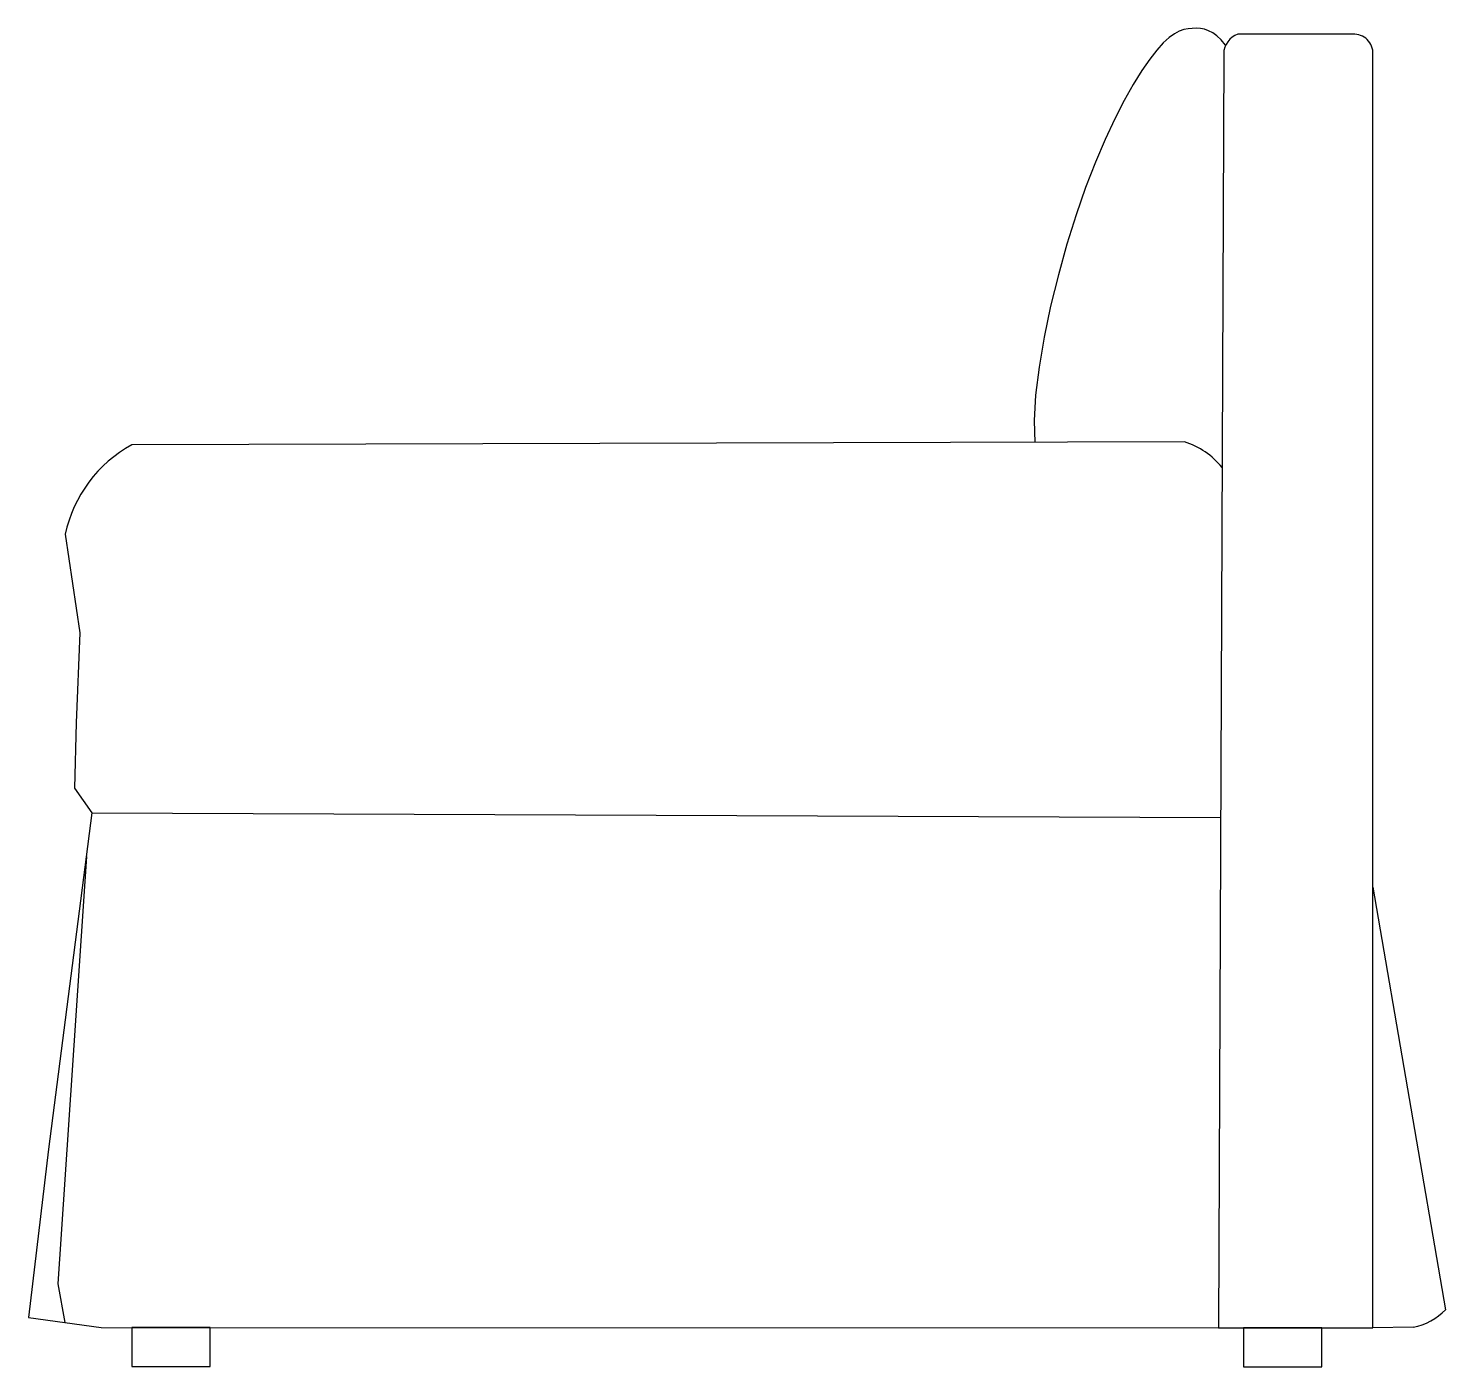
# Model space of a CAD drawing. Extents: x 2010.6 to 2101.3, y -1840.2 to -1754.5.
import ezdxf

# ---------------------------------------------------------------- set-up
doc = ezdxf.new("R2010")
doc.units = 0
doc.layers.get('0').update_dxf_attribs({"linetype": 'CONTINUOUS'})

# ---------------------------------------------------------------- blocks, each defined once
blk = doc.blocks.new('A$C566F0794')
at = {"color": 7}
for p, q in [((-42.196, 93.786), (-41.264, 87.464)), ((-41.264, 87.464), (-41.493, 81.693)), ((-41.493, 81.693), (-41.607, 77.514)), ((-41.607, 77.514), (-40.484, 75.933)), ((-40.484, 75.933), (-43.262, 54.391)), ((-40.484, 75.933), (31.765, 75.642)), ((-40.844, 73.143), (-42.671, 45.763)), ((-43.262, 54.391), (-44.557, 43.613)), ((-42.671, 45.763), (-42.221, 43.295)), ((-44.557, 43.613), (-39.886, 42.977)), ((-39.886, 42.977), (32.357, 42.962))]:
    blk.add_line(p, q, dxfattribs=at)
for points in [[(32.086, 125.098), (31.805, 125.435), (31.53, 125.696), (31.261, 125.891), (30.996, 126.027), (30.733, 126.114), (30.472, 126.162), (30.21, 126.178), (29.947, 126.173), (29.681, 126.15), (29.405, 126.097), (29.115, 125.997), (28.803, 125.834), (28.465, 125.589), (28.093, 125.247), (27.682, 124.79), (27.226, 124.202), (26.722, 123.468), (26.175, 122.586), (25.595, 121.557), (24.991, 120.383), (24.373, 119.064), (23.747, 117.6), (23.125, 115.993), (22.515, 114.244), (21.928, 112.363), (21.379, 110.392), (20.886, 108.386), (20.467, 106.396), (20.14, 104.476), (19.921, 102.679), (19.83, 101.056), (19.882, 99.661)], [(40.352, 125.8), (32.867, 125.8)], [(31.962, 124.558), (31.633, 42.962), (41.505, 42.962), (41.505, 124.768)], [(29.456, 99.686), (-37.938, 99.509)], [(41.505, 71.184), (46.171, 44.117)], [(44.092, 42.99), (41.505, 42.962)]]:
    blk.add_lwpolyline(points, dxfattribs=at)
for points in [[(-32.908, 42.976), (-37.924, 42.976), (-37.924, 40.481), (-32.908, 40.481)], [(38.235, 42.962), (33.22, 42.962), (33.22, 40.467), (38.235, 40.467)]]:
    blk.add_lwpolyline(points, close=True, dxfattribs=at)
for centre, radius, start, end in [((33.295, 124.538), 1.333, 108.7176, 179.12681), ((40.305, 124.587), 1.213, 351.44792, 87.80412), ((-33.769, 91.962), 8.622, 118.91372, 167.78787), ((28.009, 94.975), 4.928, 38.69891, 72.9285), ((43.317, 46.9), 3.987, 281.20843, 315.71671)]:
    blk.add_arc(centre, radius, start, end, dxfattribs=at)

msp = doc.modelspace()

# ---------------------------------------------------------------- block references
at = {"color": 7}
msp.add_blockref('A$C566F0794', (2055.125, -1880.648), dxfattribs=at)

doc.saveas('drawing.dxf')
